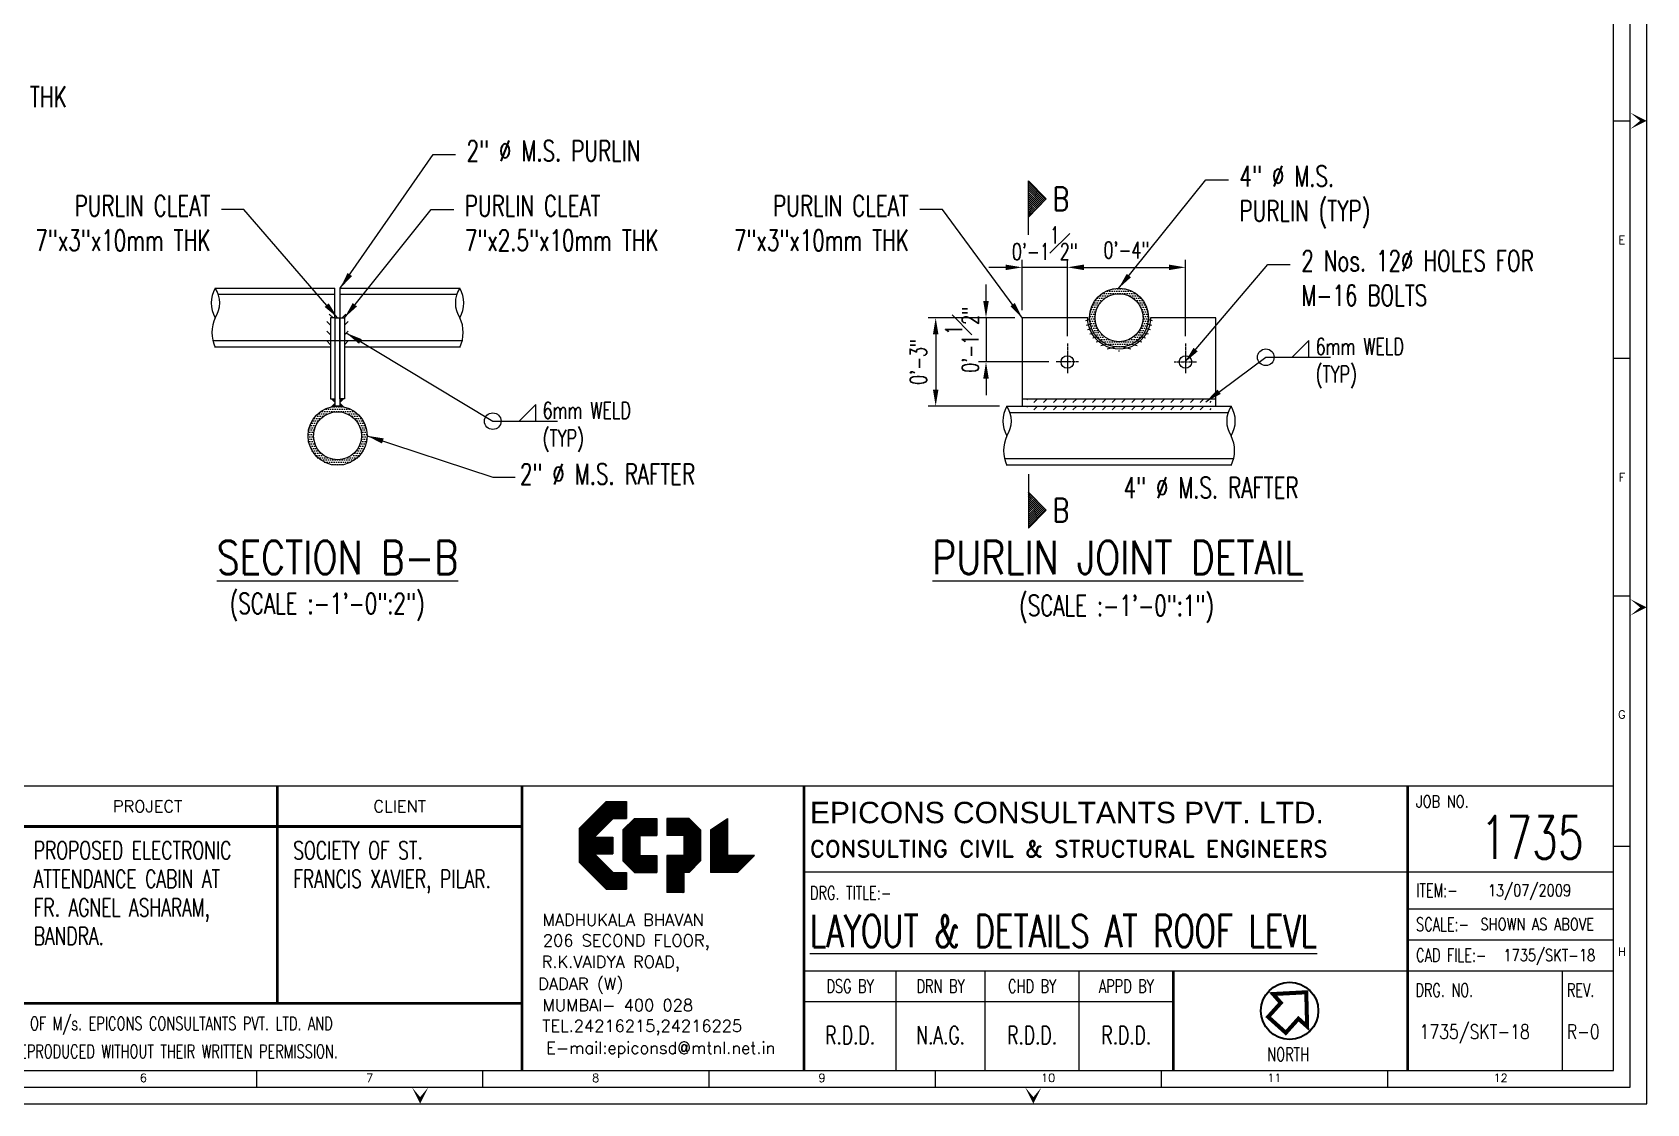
# Model space of a CAD drawing. Header units: inches. Extents: x 61991 to 161106, y 29687 to 64402.
# Drawn here: x 70246 to 71121, y 36032 to 36612 of the extents above; entities that cross this region are included whole.
import ezdxf
from ezdxf.enums import TextEntityAlignment as Align

# ---------------------------------------------------------------- set-up
doc = ezdxf.new("R2010")
doc.units = ezdxf.units.IN
doc.header["$MEASUREMENT"] = 0
doc.header["$PDMODE"] = 2
doc.linetypes.add('CENTER', pattern=[2, 1.25, -0.25, 0.25, -0.25])
doc.linetypes.add('HIDDEN', pattern=[0.375, 0.25, -0.125])
for name, color, linetype in [('5CONCYAN', 4, 'Continuous'), ('CENTER LINE', 8, 'CENTER'), ('LINE CUT', 8, 'Continuous'), ('NO. SECTION', 1, 'Continuous'), ('PNA', 8, 'Continuous'), ('STEEL BOLT', 3, 'Continuous'), ('STEEL PIPE', 2, 'Continuous'), ('STEEL PLATE GUSSET', 2, 'Continuous'), ('text', 4, 'Continuous'), ('TEXT (SHEET)', 4, 'Continuous'), ('TEXT MIDIUM', 2, 'Continuous'), ('TEXT NORMAL', 4, 'Continuous'), ('title', 6, 'Continuous'), ('txt', 4, 'Continuous'), ('weld', 8, 'Continuous')]:
    doc.layers.add(name, color=color, linetype=linetype)
doc.styles.add('ROMAND', font='ROMAND.shx', dxfattribs={"width": 0.8, "height": 225})
doc.styles.add('ROMANS', font='R.SHX', dxfattribs={"width": 0.7})
doc.styles.add('ROMANT', font='ARIAL.TTF')
doc.dimstyles.new('DIM12(8)', dxfattribs={"dimscale": 0, "dimtxt": 9, "dimasz": 9, "dimexe": 4, "dimexo": 4, "dimgap": 4, "dimtad": 1, "dimdec": 0, "dimlfac": 0.125, "dimzin": 1, "dimdsep": 46, "dimlunit": 4, "dimtxsty": 'ROMANS', "dimcen": 0, "dimclrd": 5, "dimclre": 5, "dimclrt": 4, "dimadec": 0, "dimazin": 0, "dimtfac": 1, "dimtdec": 0, "dimtix": 1, "dimtmove": 2, "dimatfit": 3, "dimfxl": 0, "dimfrac": 1, "dimtzin": 0, "dimarcsym": 0})
doc.dimstyles.new('DIM6(16)', dxfattribs={"dimscale": 0, "dimtxt": 9, "dimasz": 9, "dimexe": 4, "dimexo": 4, "dimgap": 4, "dimtad": 1, "dimdec": 4, "dimlfac": 0.0625, "dimzin": 1, "dimdsep": 46, "dimlunit": 4, "dimtxsty": 'ROMANS', "dimcen": 0, "dimclrd": 5, "dimclre": 5, "dimclrt": 4, "dimadec": 0, "dimazin": 0, "dimtfac": 1, "dimtdec": 4, "dimtix": 1, "dimtmove": 2, "dimatfit": 3, "dimfxl": 0, "dimfrac": 1, "dimtzin": 0, "dimarcsym": 0})
doc.dimstyles.new('DIM96', dxfattribs={"dimscale": 0, "dimtxt": 9, "dimasz": 9, "dimexe": 4, "dimexo": 4, "dimgap": 4, "dimtad": 1, "dimdec": 0, "dimzin": 1, "dimdsep": 46, "dimlunit": 4, "dimtxsty": 'ROMANS', "dimcen": 0, "dimclrd": 5, "dimclre": 5, "dimclrt": 4, "dimadec": 0, "dimazin": 0, "dimtfac": 1, "dimtdec": 0, "dimtix": 1, "dimtmove": 2, "dimatfit": 3, "dimfxl": 0, "dimfrac": 1, "dimtzin": 0, "dimlwd": -1, "dimlwe": -1, "dimarcsym": 0})

# ---------------------------------------------------------------- blocks, each defined once
blk = doc.blocks.new('*D276')
at = {"layer": 'Defpoints', "color": 0, "transparency": 16777216}
for p in [(70782.12, 36457.63), (70762.53, 36433.63), (70800.54, 36433.63)]:
    blk.add_point(p, dxfattribs=at)
at = {"layer": 'TEXT NORMAL', "color": 5, "lineweight": -2, "transparency": 16777216}
for p, q in [((70762.53, 36466.63), (70762.53, 36475.63)), ((70778.12, 36457.63), (70758.53, 36457.63)), ((70762.53, 36457.63), (70762.53, 36433.63)), ((70796.54, 36433.63), (70758.53, 36433.63)), ((70762.53, 36424.63), (70762.53, 36415.63))]:
    blk.add_line(p, q, dxfattribs=at)
at = {"layer": 'TEXT NORMAL', "color": 5, "transparency": 16777216}
for points in [[(70761.03, 36466.63), (70764.03, 36466.63), (70762.53, 36457.63)], [(70761.03, 36424.63), (70764.03, 36424.63), (70762.53, 36433.63)]]:
    blk.add_solid(points, dxfattribs=at)
at = {"layer": 'TEXT NORMAL', "color": 4, "transparency": 16777216, "insert": (70749.53, 36445.63), "char_height": 9, "attachment_point": 5, "rotation": 90, "style": 'ROMANS'}
blk.add_mtext('0\'-1{\\H1.000000x;\\S1#2;}"', dxfattribs=at)
blk = doc.blocks.new('*D277')
at = {"layer": 'Defpoints', "color": 0, "transparency": 16777216}
for p in [(70870.62, 36484.92), (70806.62, 36443.71), (70870.62, 36443.71)]:
    blk.add_point(p, dxfattribs=at)
at = {"layer": 'TEXT NORMAL', "color": 5, "lineweight": -2, "transparency": 16777216}
for p, q in [((70806.62, 36447.71), (70806.62, 36488.92)), ((70870.62, 36447.71), (70870.62, 36488.92)), ((70815.62, 36484.92), (70861.62, 36484.92))]:
    blk.add_line(p, q, dxfattribs=at)
at = {"layer": 'TEXT NORMAL', "color": 5, "transparency": 16777216}
for points in [[(70815.62, 36486.42), (70815.62, 36483.42), (70806.62, 36484.92)], [(70861.62, 36486.42), (70861.62, 36483.42), (70870.62, 36484.92)]]:
    blk.add_solid(points, dxfattribs=at)
at = {"layer": 'TEXT NORMAL', "color": 4, "transparency": 16777216, "insert": (70838.62, 36494.28), "char_height": 9, "attachment_point": 5, "style": 'ROMANS'}
blk.add_mtext('0\'-4"', dxfattribs=at)
blk = doc.blocks.new('*D273')
at = {"layer": 'Defpoints', "color": 0, "transparency": 16777216}
for p in [(70782.12, 36484.92), (70782.12, 36457.63), (70806.62, 36457.63)]:
    blk.add_point(p, dxfattribs=at)
at = {"layer": 'TEXT NORMAL', "color": 5, "lineweight": -2, "transparency": 16777216}
for p, q in [((70782.12, 36461.63), (70782.12, 36488.92)), ((70806.62, 36461.63), (70806.62, 36488.92)), ((70773.12, 36484.92), (70764.12, 36484.92)), ((70806.62, 36484.92), (70782.12, 36484.92)), ((70815.62, 36484.92), (70824.62, 36484.92))]:
    blk.add_line(p, q, dxfattribs=at)
at = {"layer": 'TEXT NORMAL', "color": 5, "transparency": 16777216}
for points in [[(70773.12, 36486.42), (70773.12, 36483.42), (70782.12, 36484.92)], [(70815.62, 36486.42), (70815.62, 36483.42), (70806.62, 36484.92)]]:
    blk.add_solid(points, dxfattribs=at)
at = {"layer": 'TEXT NORMAL', "color": 4, "transparency": 16777216, "insert": (70794.37, 36497.92), "char_height": 9, "attachment_point": 5, "style": 'ROMANS'}
blk.add_mtext('0\'-1{\\H1.000000x;\\S1#2;}"', dxfattribs=at)
blk = doc.blocks.new('*D274')
at = {"layer": 'Defpoints', "color": 0, "transparency": 16777216}
for p in [(70782.12, 36457.63), (70735.26, 36409.63), (70773.86, 36409.63)]:
    blk.add_point(p, dxfattribs=at)
at = {"layer": 'TEXT NORMAL', "color": 5, "lineweight": -2, "transparency": 16777216}
for p, q in [((70778.12, 36457.63), (70731.26, 36457.63)), ((70735.26, 36448.63), (70735.26, 36418.63)), ((70769.86, 36409.63), (70731.26, 36409.63))]:
    blk.add_line(p, q, dxfattribs=at)
at = {"layer": 'TEXT NORMAL', "color": 5, "transparency": 16777216}
for points in [[(70733.76, 36448.63), (70736.76, 36448.63), (70735.26, 36457.63)], [(70733.76, 36418.63), (70736.76, 36418.63), (70735.26, 36409.63)]]:
    blk.add_solid(points, dxfattribs=at)
at = {"layer": 'TEXT NORMAL', "color": 4, "transparency": 16777216, "insert": (70725.9, 36433.63), "char_height": 9, "attachment_point": 5, "rotation": 90, "style": 'ROMANS'}
blk.add_mtext('0\'-3"', dxfattribs=at)
blk = doc.blocks.new('FOLDER')
at = {"layer": 'PNA'}
for points in [[(-1250, 2500), (0, 0), (0, 1000)], [(1250, 2500), (0, 0), (0, 1000)]]:
    blk.add_solid(points, dxfattribs=at)
blk = doc.blocks.new('*X3')
at = {"color": 0}
for p, q in [((97993, 4849), (98484, 5340)), ((97993, 4867), (98466, 5340)), ((97993, 4885), (98448, 5340)), ((97993, 4902), (98431, 5340)), ((97993, 4920), (98413, 5340)), ((97993, 4938), (98395, 5340)), ((97993, 4955), (98378, 5340)), ((97993, 4973), (98360, 5340)), ((97993, 4991), (98342, 5340)), ((97993, 5008), (98325, 5340)), ((97993, 5026), (98307, 5340)), ((97993, 5044), (98289, 5340)), ((97993, 5061), (98272, 5340)), ((97993, 5079), (98254, 5340)), ((97993, 5097), (98236, 5340)), ((97993, 5114), (98219, 5340)), ((97993, 5132), (98201, 5340)), ((97993, 5150), (98183, 5340)), ((97993, 5167), (98166, 5340)), ((98251, 5090), (98493, 5332)), ((98269, 5090), (98493, 5314)), ((98287, 5090), (98493, 5296)), ((98305, 5090), (98493, 5279)), ((98643, 5093), (98890, 5340)), ((98643, 5110), (98873, 5340)), ((98643, 5128), (98855, 5340)), ((98643, 5146), (98837, 5340)), ((98643, 5163), (98820, 5340)), ((98643, 5181), (98802, 5340)), ((98643, 5199), (98784, 5340)), ((98643, 5216), (98767, 5340)), ((98643, 5234), (98749, 5340)), ((98643, 5252), (98731, 5340)), ((98643, 5269), (98714, 5340)), ((98643, 5287), (98696, 5340)), ((98643, 5305), (98678, 5340)), ((98643, 5322), (98661, 5340)), ((98658, 5090), (98908, 5340)), ((98676, 5090), (98926, 5340)), ((98693, 5090), (98943, 5340)), ((98711, 5090), (98961, 5340)), ((98729, 5090), (98976, 5337)), ((98746, 5090), (98984, 5328)), ((98764, 5090), (98993, 5319)), ((98782, 5090), (99002, 5310)), ((98799, 5090), (99011, 5302)), ((98817, 5090), (99020, 5293)), ((98835, 5090), (99029, 5284)), ((98853, 5090), (99037, 5275)), ((99293, 5089), (99543, 5339)), ((99293, 5071), (99543, 5321)), ((99293, 5106), (99492, 5306)), ((99293, 5053), (99543, 5303)), ((99293, 5036), (99543, 5286)), ((97993, 4832), (98243, 5082)), ((97993, 4814), (98243, 5064)), ((97993, 4796), (98243, 5046)), ((98322, 5090), (98493, 5261)), ((98340, 5090), (98493, 5243)), ((98358, 5090), (98493, 5225)), ((98375, 5090), (98493, 5208)), ((98393, 5090), (98493, 5190)), ((98411, 5090), (98493, 5172)), ((98428, 5090), (98493, 5155)), ((98446, 5090), (98493, 5137)), ((98464, 5090), (98493, 5119)), ((98481, 5090), (98493, 5102)), ((98870, 5090), (99046, 5266)), ((98888, 5090), (99055, 5257)), ((98893, 5077), (99064, 5249)), ((98893, 5060), (99073, 5240)), ((98893, 5042), (99082, 5231)), ((98893, 5024), (99090, 5222)), ((98893, 5007), (99099, 5213)), ((98893, 4989), (99108, 5204)), ((98893, 4971), (99117, 5196)), ((98893, 4954), (99126, 5187)), ((98893, 4936), (99135, 5178)), ((98893, 4918), (99143, 5168)), ((98893, 4901), (99143, 5151)), ((98893, 4883), (99143, 5133)), ((98893, 4865), (99143, 5115)), ((98893, 4848), (99143, 5098)), ((98893, 4830), (99143, 5080)), ((98893, 4812), (99143, 5062)), ((98893, 4795), (99143, 5045)), ((99293, 5124), (99437, 5268)), ((99293, 5018), (99543, 5268)), ((99293, 5000), (99543, 5250)), ((99293, 4982), (99543, 5232)), ((99293, 5142), (99381, 5230)), ((99293, 4965), (99543, 5215)), ((99293, 4947), (99543, 5197)), ((99293, 5159), (99326, 5192)), ((99293, 4929), (99543, 5179)), ((99293, 4912), (99543, 5162)), ((99293, 4894), (99543, 5144)), ((99293, 4876), (99543, 5126)), ((99293, 4859), (99543, 5109)), ((99293, 4841), (99543, 5091)), ((99293, 4823), (99543, 5073)), ((99293, 4806), (99543, 5056)), ((99293, 4788), (99543, 5038)), ((97993, 4779), (98243, 5029)), ((97993, 4761), (98243, 5011)), ((97993, 4743), (98243, 4993)), ((97993, 4725), (98243, 4975)), ((97994, 4709), (98243, 4958)), ((98003, 4700), (98243, 4940)), ((98012, 4692), (98243, 4922)), ((98021, 4683), (98243, 4905)), ((98030, 4674), (98243, 4887)), ((98038, 4665), (98243, 4869)), ((98047, 4656), (98243, 4852)), ((98056, 4647), (98243, 4834)), ((98065, 4639), (98243, 4816)), ((98074, 4630), (98243, 4799)), ((98083, 4621), (98252, 4790)), ((98092, 4612), (98270, 4790)), ((98100, 4603), (98287, 4790)), ((98109, 4594), (98305, 4790)), ((98118, 4585), (98323, 4790)), ((98127, 4577), (98340, 4790)), ((98136, 4568), (98358, 4790)), ((98145, 4559), (98376, 4790)), ((98153, 4550), (98393, 4790)), ((98162, 4541), (98411, 4790)), ((98179, 4540), (98429, 4790)), ((98196, 4540), (98446, 4790)), ((98214, 4540), (98464, 4790)), ((98232, 4540), (98482, 4790)), ((98643, 4527), (99143, 5027)), ((98643, 4509), (99143, 5009)), ((98643, 4492), (99143, 4992)), ((98643, 4474), (99143, 4974)), ((98643, 4456), (99143, 4956)), ((98643, 4439), (99143, 4939)), ((98643, 4421), (99143, 4921)), ((98643, 4403), (99143, 4903)), ((98643, 4386), (99143, 4886)), ((98643, 4368), (99143, 4868)), ((98643, 4350), (99143, 4850)), ((98643, 4332), (99143, 4832)), ((98643, 4315), (99143, 4815)), ((98643, 4297), (99143, 4797)), ((98643, 4545), (98888, 4790)), ((98643, 4562), (98871, 4790)), ((98643, 4580), (98853, 4790)), ((98643, 4598), (98835, 4790)), ((98643, 4615), (98818, 4790)), ((98643, 4633), (98800, 4790)), ((98643, 4651), (98782, 4790)), ((98643, 4668), (98765, 4790)), ((98643, 4686), (98747, 4790)), ((98643, 4704), (98729, 4790)), ((98643, 4721), (98712, 4790)), ((98643, 4739), (98694, 4790)), ((98643, 4757), (98676, 4790)), ((98643, 4774), (98659, 4790)), ((99292, 4540), (99542, 4790)), ((99293, 4770), (99543, 5020)), ((99293, 4753), (99543, 5003)), ((99293, 4735), (99543, 4985)), ((99293, 4717), (99543, 4967)), ((99293, 4700), (99543, 4950)), ((99293, 4682), (99543, 4932)), ((99293, 4664), (99543, 4914)), ((99293, 4647), (99543, 4897)), ((99293, 4629), (99543, 4879)), ((99293, 4611), (99543, 4861)), ((99293, 4594), (99543, 4844)), ((99293, 4576), (99543, 4826)), ((99293, 4558), (99543, 4808)), ((99310, 4540), (99560, 4790)), ((99328, 4540), (99578, 4790)), ((99345, 4540), (99595, 4790)), ((99363, 4540), (99613, 4790)), ((99381, 4540), (99631, 4790)), ((99399, 4540), (99649, 4790)), ((99416, 4540), (99666, 4790)), ((99434, 4540), (99684, 4790)), ((99452, 4540), (99702, 4790)), ((99469, 4540), (99719, 4790)), ((99487, 4540), (99737, 4790)), ((99505, 4540), (99755, 4790)), ((99522, 4540), (99772, 4790)), ((99540, 4540), (99790, 4790)), ((99558, 4540), (99808, 4790)), ((99575, 4540), (99825, 4790)), ((99593, 4540), (99843, 4790)), ((99611, 4540), (99861, 4790)), ((99628, 4540), (99878, 4790)), ((99646, 4540), (99896, 4790)), ((99664, 4540), (99914, 4790)), ((99681, 4540), (99931, 4790)), ((98249, 4540), (98493, 4784)), ((98267, 4540), (98493, 4766)), ((98285, 4540), (98493, 4748)), ((98303, 4540), (98493, 4730)), ((98320, 4540), (98493, 4713)), ((98338, 4540), (98493, 4695)), ((98356, 4540), (98493, 4677)), ((98373, 4540), (98493, 4660)), ((98391, 4540), (98493, 4642)), ((98409, 4540), (98493, 4624)), ((98426, 4540), (98493, 4607)), ((98444, 4540), (98493, 4589)), ((98462, 4540), (98493, 4571)), ((98479, 4540), (98493, 4554)), ((98904, 4540), (99143, 4779)), ((98921, 4540), (99143, 4762)), ((98939, 4540), (99143, 4744)), ((98957, 4540), (99143, 4726)), ((98643, 4279), (98893, 4529)), ((98643, 4262), (98893, 4512)), ((98643, 4244), (98893, 4494)), ((98657, 4240), (98893, 4476)), ((98674, 4240), (98893, 4459)), ((98692, 4240), (98893, 4441)), ((98710, 4240), (98893, 4423)), ((98727, 4240), (98893, 4406)), ((98745, 4240), (98893, 4388)), ((98763, 4240), (98893, 4370)), ((98780, 4240), (98893, 4353)), ((98798, 4240), (98893, 4335)), ((98816, 4240), (98893, 4317)), ((98833, 4240), (98893, 4300)), ((98851, 4240), (98893, 4282)), ((98869, 4240), (98893, 4264)), ((98886, 4240), (98893, 4247))]:
    blk.add_line(p, q, dxfattribs=at)
blk = doc.blocks.new('*X2')
at = {"color": 0}
for p, q in [((97343, 4906), (98027, 5590)), ((97343, 4924), (98009, 5590)), ((97343, 4942), (97991, 5590)), ((97343, 4959), (97974, 5590)), ((97343, 4977), (97956, 5590)), ((97343, 4995), (97938, 5590)), ((97343, 5012), (97921, 5590)), ((97343, 5030), (97903, 5590)), ((97343, 5048), (97885, 5590)), ((97343, 5065), (97868, 5590)), ((97343, 5083), (97850, 5590)), ((97343, 5101), (97832, 5590)), ((97343, 5118), (97815, 5590)), ((97343, 5136), (97797, 5590)), ((97343, 5154), (97779, 5590)), ((97343, 5171), (97762, 5590)), ((97343, 5189), (97744, 5590)), ((97343, 4889), (98043, 5589)), ((97343, 4871), (98043, 5571)), ((97343, 4853), (98043, 5553)), ((97847, 5340), (98043, 5536)), ((97865, 5340), (98043, 5518)), ((97883, 5340), (98043, 5500)), ((97900, 5340), (98043, 5483)), ((97918, 5340), (98043, 5465)), ((97936, 5340), (98043, 5447)), ((97953, 5340), (98043, 5430)), ((97971, 5340), (98043, 5412)), ((97989, 5340), (98043, 5394)), ((98007, 5340), (98043, 5377)), ((98024, 5340), (98043, 5359)), ((98042, 5340), (98043, 5341)), ((97343, 4694), (97714, 5065)), ((97343, 4712), (97696, 5065)), ((97343, 4730), (97678, 5065)), ((97343, 4747), (97661, 5065)), ((97343, 4765), (97643, 5065)), ((97343, 4783), (97625, 5065)), ((97343, 4800), (97608, 5065)), ((97343, 4818), (97590, 5065)), ((97343, 4836), (97572, 5065)), ((97350, 4683), (97732, 5065)), ((97359, 4674), (97749, 5065)), ((97367, 4666), (97767, 5065)), ((97376, 4657), (97785, 5065)), ((97385, 4648), (97802, 5065)), ((97394, 4639), (97820, 5065)), ((97588, 4815), (97838, 5065)), ((97605, 4815), (97843, 5053)), ((97623, 4815), (97843, 5035)), ((97403, 4630), (97579, 4807)), ((97412, 4621), (97588, 4798)), ((97641, 4815), (97843, 5017)), ((97658, 4815), (97843, 5000)), ((97676, 4815), (97843, 4982)), ((97694, 4815), (97843, 4964)), ((97711, 4815), (97843, 4947)), ((97729, 4815), (97843, 4929)), ((97747, 4815), (97843, 4911)), ((97764, 4815), (97843, 4894)), ((97782, 4815), (97843, 4876)), ((97800, 4815), (97843, 4858)), ((97817, 4815), (97843, 4841)), ((97835, 4815), (97843, 4823)), ((97420, 4613), (97597, 4789)), ((97429, 4604), (97606, 4781)), ((97438, 4595), (97615, 4772)), ((97447, 4586), (97624, 4763)), ((97456, 4577), (97633, 4754)), ((97465, 4568), (97641, 4745)), ((97473, 4560), (97650, 4736)), ((97482, 4551), (97659, 4728)), ((97491, 4542), (97668, 4719)), ((97500, 4533), (97677, 4710)), ((97509, 4524), (97686, 4701)), ((97518, 4515), (97694, 4692)), ((97526, 4507), (97703, 4683)), ((97535, 4498), (97712, 4674)), ((97544, 4489), (97721, 4666)), ((97553, 4480), (97730, 4657)), ((97562, 4471), (97739, 4648)), ((97571, 4462), (97747, 4639)), ((97579, 4454), (97756, 4630)), ((97588, 4445), (97765, 4621)), ((97597, 4436), (97774, 4613)), ((97606, 4427), (97783, 4604)), ((97615, 4418), (97792, 4595)), ((97624, 4409), (97800, 4586)), ((97633, 4400), (97809, 4577)), ((97641, 4392), (97818, 4568)), ((97650, 4383), (97827, 4560)), ((97659, 4374), (97836, 4551)), ((97668, 4365), (97845, 4542)), ((97677, 4356), (97861, 4540)), ((97686, 4347), (97878, 4540)), ((97694, 4339), (97896, 4540)), ((97703, 4330), (97914, 4540)), ((97712, 4321), (97931, 4540)), ((97721, 4312), (97949, 4540)), ((97730, 4303), (97967, 4540)), ((97739, 4294), (97984, 4540)), ((97752, 4290), (98002, 4540)), ((97770, 4290), (98020, 4540)), ((97787, 4290), (98037, 4540)), ((97805, 4290), (98043, 4528)), ((97823, 4290), (98043, 4510)), ((97840, 4290), (98043, 4493)), ((97858, 4290), (98043, 4475)), ((97876, 4290), (98043, 4457)), ((97893, 4290), (98043, 4440)), ((97911, 4290), (98043, 4422)), ((97929, 4290), (98043, 4404)), ((97946, 4290), (98043, 4387)), ((97964, 4290), (98043, 4369)), ((97982, 4290), (98043, 4351)), ((97999, 4290), (98043, 4334)), ((98017, 4290), (98043, 4316)), ((98035, 4290), (98043, 4298))]:
    blk.add_line(p, q, dxfattribs=at)
blk = doc.blocks.new('A$C7F8D7C2E')
at = {"layer": '5CONCYAN'}
for p, q in [((0, 13.45), (5.66, 19.11)), ((5.66, 19.11), (9.91, 19.11)), ((9.91, 19.11), (9.91, 15.57)), ((3.24, 11.68), (7.13, 15.57)), ((7.13, 15.57), (9.91, 15.57)), ((9.2, 13.16), (11.62, 15.57)), ((11.62, 15.57), (16.28, 15.57)), ((16.28, 15.57), (16.28, 12.03)), ((23.07, 15.57), (18.41, 15.57)), ((18.41, 15.57), (18.41, 12.03)), ((25.48, 13.16), (23.07, 15.57)), ((27.61, 13.16), (31.15, 15.57)), ((31.15, 15.57), (31.15, 7.79)), ((0, 13.45), (0, 6.37)), ((3.24, 11.68), (7.08, 11.68)), ((7.08, 11.68), (7.08, 8.14)), ((9.2, 13.16), (9.2, 6.66)), ((12.74, 12.03), (16.28, 12.03)), ((12.74, 12.03), (12.74, 7.79)), ((21.95, 12.03), (18.41, 12.03)), ((21.95, 12.03), (21.95, 7.79)), ((25.48, 13.16), (25.48, 6.66)), ((27.61, 13.16), (27.61, 4.25)), ((3.24, 8.14), (7.08, 8.14)), ((3.24, 8.14), (7.13, 4.25)), ((12.74, 7.79), (16.28, 7.79)), ((16.28, 7.79), (16.28, 4.25)), ((21.95, 7.79), (18.41, 7.79)), ((18.41, 7.79), (18.41, 0)), ((36.81, 7.79), (31.15, 7.79)), ((36.81, 7.79), (33.27, 4.25)), ((0, 6.37), (5.66, 0.71)), ((7.13, 4.25), (9.91, 4.25)), ((9.2, 6.66), (11.62, 4.25)), ((9.91, 4.25), (9.91, 0.71)), ((11.62, 4.25), (16.28, 4.25)), ((21.95, 4.25), (21.95, 0)), ((23.07, 4.25), (21.95, 4.25)), ((25.48, 6.66), (23.07, 4.25)), ((33.27, 4.25), (27.61, 4.25)), ((5.66, 0.71), (9.91, 0.71)), ((21.95, 0), (18.41, 0))]:
    blk.add_line(p, q, dxfattribs=at)
at = {"layer": 'text', "xscale": 0.01415824915824916, "yscale": 0.01415824915824916, "zscale": 0.01415824915824916}
for name in ['*X2', '*X3']:
    blk.add_blockref(name, (-1378.2, -60.03), dxfattribs=at)
blk = doc.blocks.new('A$C015200A1')
at = {"layer": 'text', "color": 4, "style": 'ROMANS'}
for s, p in [('MADHUKALA BHAVAN', (21.25, -4.8)), ('206 SECOND FLOOR,', (21.9, -9.52)), ('R.K.VAIDYA ROAD,', (18.64, -14)), ('DADAR (W)', (12.33, -18.42)), ('MUMBAI- 400 028', (20.12, -22.73)), ('TEL.24216215,24216225', (25.23, -27.45)), ('E-mail:epiconsd@mtnl.net.in ', (29.98, -32.05))]:
    blk.add_text(s, height=2.5, dxfattribs=at).set_placement(p, align=Align.MIDDLE)
blk = doc.blocks.new('A3')
at = {"color": 1}
for p, q in [((38471, 4446), (926, 4446)), ((27136, 3246), (38471, 3246)), ((27136, 1863), (38471, 1863)), ((27136, 1430), (32307, 1430))]:
    blk.add_line(p, q, dxfattribs=at)
at = {"color": 5, "linetype": 'ByBlock', "lineweight": -2}
for p, q in [((35585, 2730), (38471, 2730)), ((35585, 2296), (38471, 2296)), ((28425, 463), (28425, 1863)), ((29669, 463), (29669, 1863)), ((30988, 463), (30988, 1863)), ((37749, 1863), (37749, 463))]:
    blk.add_line(p, q, dxfattribs=at)
at = {"flags": 128}
blk.add_lwpolyline([(0, 0), (38934, 0), (38934, 27529), (0, 27529)], close=True, dxfattribs=at)
at = {"color": 1, "const_width": 37.8}
for points in [[(19759, 1407), (19759, 4446)], [(23186, 463), (23186, 4446)], [(27136, 463), (27136, 4446)], [(35585, 463), (35585, 4446)], [(12636, 3882), (23186, 3882)], [(32307, 463), (32307, 1863)], [(12636, 1407), (23186, 1407)]]:
    blk.add_lwpolyline(points, dxfattribs=at)
at = {"layer": 'PNA'}
for p, q in [((38471, 13765), (38703, 13765)), ((38471, 10443), (38703, 10443)), ((38471, 7113), (38703, 7113)), ((38471, 3606), (38703, 3606)), ((19467, 463), (19467, 231)), ((22634, 463), (22634, 231)), ((25802, 463), (25802, 231)), ((28969, 463), (28969, 231)), ((32136, 463), (32136, 231)), ((35304, 463), (35304, 231))]:
    blk.add_line(p, q, dxfattribs=at)
at = {"layer": 'PNA', "color": 1}
for points in [[(463, 231), (38703, 231), (38703, 27283), (463, 27283)], [(926, 463), (38471, 463), (38471, 27051), (926, 27051)]]:
    blk.add_lwpolyline(points, close=True, dxfattribs=at)
at = {"layer": 'PNA', "xscale": 0.092589912150288, "yscale": 0.092589912150288, "zscale": 0.0925899121410209, "rotation": 90}
for p in [(38934, 13765), (38934, 6951)]:
    blk.add_blockref('FOLDER', p, dxfattribs=at)
at = {"layer": 'PNA', "xscale": 0.09258991235401481, "yscale": 0.092589912150288, "zscale": 0.0925899121410209}
for p in [(21759, 0), (30346, 0)]:
    blk.add_blockref('FOLDER', p, dxfattribs=at)
at = {"layer": 'TEXT (SHEET)', "xscale": 66.66666660021292, "yscale": 66.66666660021292, "zscale": 66.66666660021292}
blk.add_blockref('A$C7F8D7C2E', (23986, 2956), dxfattribs=at)
at = {"layer": 'TEXT (SHEET)', "linetype": 'ByBlock', "lineweight": -2, "xscale": 66.66666660021292, "yscale": 66.66666660021292, "zscale": 66.66666660021292}
blk.add_blockref('A$C015200A1', (23186, 2894), dxfattribs=at)
at = {"layer": 'PNA', "style": 'ROMANS'}
for s, height, p in [('E', 116, (38587, 12095)), ('F', 116, (38587, 8773)), ('G', 116, (38587, 5451)), ('H', 116, (38587, 2130)), ('6', 116, (17884, 362)), ('7', 116, (21051, 362)), ('8', 116, (24218, 362)), ('9', 116, (27386, 362)), ('10', 115.7, (30553, 362)), ('11', 115.7, (33720, 362)), ('12', 115.7, (36888, 362))]:
    blk.add_text(s, height=height, dxfattribs=at).set_placement(p, align=Align.MIDDLE)
at = {"layer": 'TEXT (SHEET)', "style": 'ROMANS'}
for s, height, width, p in [('JOB NO.', 166.7, 0.8, (35705, 4232)), ('DRG. TITLE:-', 188.78, 0.7, (27218, 2952)), ('ITEM:-', 188.8, 0.7, (35705, 2988)), ('SCALE:-', 188.8, 0.7, (35705, 2513)), ('CAD FILE:-', 188.8, 0.7, (35705, 2080)), ('DRG. NO. ', 188.8, 0.7, (35695, 1591)), ('REV.', 188.8, 0.7, (37816, 1591))]:
    blk.add_text(s, height=height, dxfattribs=dict(at, width=width)).set_placement(p, align=Align.MIDDLE_LEFT)
at = {"layer": 'TEXT (SHEET)', "color": 2, "style": 'ROMANS'}
for s, p in [('PROJECT', (17942, 4164)), ('CLIENT', (21472, 4164))]:
    blk.add_text(s, height=166.7, dxfattribs=at).set_placement(p, align=Align.MIDDLE_CENTER)
at = {"layer": 'TEXT (SHEET)', "style": 'ROMAND'}
blk.add_text('CONSULTING CIVIL & STRUCTURAL ENGINEERS', height=233.33, dxfattribs=at).set_placement((27218, 3570), align=Align.MIDDLE_LEFT)
at = {"layer": 'TEXT (SHEET)', "style": 'ROMANS', "width": 0.7}
for s, p in [('DSG BY', (27780, 1646)), ('DRN BY', (29047, 1646)), ('CHD BY', (30329, 1646)), ('APPD BY', (31648, 1646)), ('NORTH', (33913, 691))]:
    blk.add_text(s, height=188.8, dxfattribs=at).set_placement(p, align=Align.MIDDLE_CENTER)
for s, p in [('THIS DRAWING IS THE SOLE PROPERTY OF M/s. EPICONS CONSULTANTS PVT. LTD. AND', (12791, 1029)), ('SAME SHALL NOT BE COPIED/USED REPRODUCED WITHOUT THEIR WRITTEN PERMISSION.', (12791, 638))]:
    blk.add_text(s, height=188.78, dxfattribs=at).set_placement(p)
at = {"layer": 'title', "color": 1, "style": 'ROMANT'}
blk.add_text('EPICONS CONSULTANTS PVT. LTD.', height=300, dxfattribs=at).set_placement((27218, 4078), align=Align.MIDDLE_LEFT)

msp = doc.modelspace()

# ---------------------------------------------------------------- hatches: boundary and pattern name
at = {"layer": 'NO. SECTION'}
h = msp.add_hatch(dxfattribs=at)
h.set_pattern_fill('ANSI31', color=256, scale=6.206651, angle=-90, style=0)
h.set_pattern_definition([(315, (70719.28855, 39207.4765), (0.5485956, 0.5485956), [])])
h.paths.add_polyline_path([(70795.10842, 36521.97947), (70785.49176, 36531.76663), (70785.49176, 36512.19232)])
h = msp.add_hatch(dxfattribs=at)
h.set_pattern_fill('ANSI31', color=256, scale=6.206651, angle=-90, style=0)
h.set_pattern_definition([(45, (70719.28855, 33667.8745), (0.5485956, -0.5485956), [])])
h.paths.add_polyline_path([(70795.10842, 36353.37158), (70785.49176, 36343.58443), (70785.49176, 36363.15873)])
at = {"layer": 'STEEL PIPE'}
h = msp.add_hatch(dxfattribs=at)
h.set_pattern_fill('DOTS', color=8, scale=20, style=0)
h.set_pattern_definition([(0, (398.3737, -30.478), (0.625, 1.25), [0, -1.25])])
h.paths.add_polyline_path([(70818.6196, 36457.6301, 1), (70850.6196, 36457.6301, 1)])
h.paths.add_polyline_path([(70847.6196, 36457.6301, -1), (70821.6196, 36457.6301, -1)], flags=16)
h = msp.add_hatch(dxfattribs=at)
h.set_pattern_fill('DOTS', color=8, scale=20, style=0)
h.set_pattern_definition([(0, (-25.1077, -94.478), (0.625, 1.25), [0, -1.25])])
h.paths.add_polyline_path([(70395.1382, 36393.6301, 1), (70427.1382, 36393.6301, 1)])
h.paths.add_polyline_path([(70424.1382, 36393.6301, -1), (70398.1382, 36393.6301, -1)], flags=16)
at = {"layer": 'weld'}
h = msp.add_hatch(dxfattribs=at)
h.set_pattern_fill('ANSI31', color=256, scale=30, style=0)
h.set_pattern_definition([(135, (140332.555, 98.337), (2.65165043, 2.65165043), [])])
h.paths.add_polyline_path([(70405.3882, 36445.1301), (70407.3882, 36445.1301), (70407.3882, 36441.6301), (70405.3882, 36441.6301)])
h.paths.add_polyline_path([(70405.3882, 36459.6301), (70411.1382, 36459.6301), (70411.1382, 36457.6301), (70409.8882, 36457.6301), (70407.3882, 36457.6301), (70407.3882, 36445.1301), (70405.3882, 36445.1301)])
h = msp.add_hatch(dxfattribs=at)
h.set_pattern_fill('ANSI31', color=256, scale=30, style=0)
h.set_pattern_definition([(45, (489.7214, 98.337), (-2.65165043, 2.65165043), [])])
h.paths.add_polyline_path([(70416.8882, 36445.1301), (70414.8882, 36445.1301), (70414.8882, 36441.6301), (70416.8882, 36441.6301)])
h.paths.add_polyline_path([(70416.8882, 36459.6301), (70411.1382, 36459.6301), (70411.1382, 36457.6301), (70412.3882, 36457.6301), (70414.8882, 36457.6301), (70414.8882, 36445.1301), (70416.8882, 36445.1301)])
h = msp.add_hatch(dxfattribs=at)
h.set_pattern_fill('ANSI31', color=256, scale=20, style=0)
h.set_pattern_definition([(192.775, (70834.6196, 36457.63), (-0.5528, 2.43812), [])])
h.paths.add_polyline_path([(70817.6196, 36457.6301), (70818.6196, 36457.6301, 0.257570135), (70826.08766, 36444.09474, 0.141542404), (70834.6196, 36441.6301), (70834.6196, 36440.62928, -0.414227819)], flags=17)
h.paths.add_polyline_path([(70816.6196, 36457.6301), (70817.6196, 36457.6301, 0.414227819), (70834.6196, 36440.62928), (70834.6196, 36439.6301, -0.141542404), (70825.02116, 36442.40282, -0.257570135)])
h = msp.add_hatch(dxfattribs=at)
h.set_pattern_fill('ANSI31', color=256, scale=20, style=0)
h.set_pattern_definition([(347.225, (70834.6196, 36457.63), (0.5528, 2.43812), [])])
h.paths.add_polyline_path([(70851.6196, 36457.6301), (70850.6196, 36457.6301, -0.257570135), (70843.15154, 36444.09474, -0.141542404), (70834.6196, 36441.6301), (70834.6196, 36440.62928, 0.414227819)], flags=17)
h.paths.add_polyline_path([(70852.6196, 36457.6301), (70851.6196, 36457.6301, -0.414227819), (70834.6196, 36440.62928), (70834.6196, 36439.6301, 0.141542404), (70844.21803, 36442.40282, 0.257570135)])
for points in [[(70407.8882, 36413.6301), (70409.8882, 36413.6301), (70409.8882, 36411.6301)], [(70409.8882, 36411.29655), (70409.8882, 36409.6301), (70411.1382, 36409.6301, 0.051181722), (70407.8882, 36409.29655)], [(70412.3882, 36411.29655), (70412.3882, 36409.6301), (70411.1382, 36409.6301, -0.051181722), (70414.3882, 36409.29655)], [(70414.3882, 36413.6301), (70412.3882, 36413.6301), (70412.3882, 36411.6301)]]:
    msp.add_hatch(color=256, dxfattribs=at).paths.add_polyline_path(points)
h = msp.add_hatch(dxfattribs=at)
h.set_pattern_fill('ANSI31', color=256, scale=30, style=0)
h.set_pattern_definition([(45, (788.49, 82.337), (-2.65165043, 2.65165043), [])])
h.paths.add_polyline_path([(70884.6196, 36413.6301), (70784.6196, 36413.6301), (70784.6196, 36411.6301), (70884.6196, 36411.6301)])
h = msp.add_hatch(dxfattribs=at)
h.set_pattern_fill('ANSI31', color=256, scale=30, style=0)
h.set_pattern_definition([(45, (788.49, 78.337), (-2.65165043, 2.65165043), [])])
h.paths.add_polyline_path([(70884.6196, 36409.6301), (70784.6196, 36409.6301), (70784.6196, 36407.6301), (70884.6196, 36407.6301)])

# ---------------------------------------------------------------- linework, layer by layer
at = {"layer": 'CENTER LINE'}
for p, q in [((70806.6196, 36443.7051), (70806.6196, 36427.5551)), ((70870.6196, 36443.7051), (70870.6196, 36427.5551)), ((70812.6946, 36433.6301), (70800.5446, 36433.6301)), ((70864.5446, 36433.6301), (70876.6946, 36433.6301))]:
    msp.add_line(p, q, dxfattribs=at)
at = {"layer": 'LINE CUT'}
for centre, radius, start, end in [((70358.27932, 36465.6301), 15.60804, 149.16573243, 210.83426757), ((70332.894, 36465.6301), 14.40842, 326.27337938, 33.72662062), ((70489.38241, 36465.6301), 14.40842, 146.27337938, 213.72662062), ((70463.99709, 36465.6301), 15.60804, 329.16573243, 30.83426757), ((70361.68502, 36449.5906), 18.63139, 154.43701054, 205.56298946), ((70460.59139, 36449.5906), 18.63139, 334.43701054, 25.56298946), ((70787.26072, 36401.6301), 15.60804, 149.16573243, 210.83426757), ((70761.87539, 36401.6301), 14.40842, 326.27337938, 33.72662062), ((70907.3638, 36401.6301), 14.40842, 146.27337938, 213.72662062), ((70881.97848, 36401.6301), 15.60804, 329.16573243, 30.83426757), ((70790.66641, 36385.5906), 18.63139, 154.43701054, 205.56298946), ((70878.57279, 36385.5906), 18.63139, 334.43701054, 25.56298946)]:
    msp.add_arc(centre, radius, start, end, dxfattribs=at)
at = {"layer": 'NO. SECTION'}
for p, q in [((70785.49176, 36502.50374), (70785.49176, 36531.76663)), ((70785.49176, 36531.76663), (70795.10842, 36521.97947)), ((70785.49176, 36512.19232), (70795.10842, 36521.97947)), ((70785.49176, 36372.84731), (70785.49176, 36343.58443)), ((70785.49176, 36363.15873), (70795.10842, 36353.37158)), ((70785.49176, 36343.58443), (70795.10842, 36353.37158))]:
    msp.add_line(p, q, dxfattribs=at)
at = {"layer": 'STEEL BOLT'}
for centre in [(70806.6196, 36433.6301), (70870.6196, 36433.6301)]:
    msp.add_circle(centre, 3.375, dxfattribs=at)
at = {"layer": 'STEEL PIPE'}
for p, q in [((70409.6382, 36457.6301), (70409.6382, 36473.6301)), ((70412.6382, 36457.6301), (70412.6382, 36473.6301))]:
    msp.add_line(p, q, dxfattribs=at)
at = {"layer": 'STEEL PIPE', "color": 8, "linetype": 'HIDDEN'}
for p, q in [((70409.6382, 36470.1301), (70346.58168, 36470.1301)), ((70475.69473, 36470.1301), (70412.6382, 36470.1301)), ((70478.68096, 36445.1301), (70343.59544, 36445.1301)), ((70893.67613, 36406.1301), (70775.56307, 36406.1301)), ((70896.66236, 36381.1301), (70772.57684, 36381.1301))]:
    msp.add_line(p, q, dxfattribs=at)
at = {"layer": 'STEEL PIPE'}
for points in [[(70344.87743, 36473.6301), (70409.6382, 36473.6301)], [(70412.6382, 36473.6301), (70477.39898, 36473.6301)], [(70407.3882, 36441.6301), (70344.87743, 36441.6301)], [(70477.39898, 36441.6301), (70414.8882, 36441.6301)], [(70773.85882, 36409.6301), (70895.38038, 36409.6301)], [(70895.38038, 36377.6301), (70773.85882, 36377.6301)]]:
    msp.add_lwpolyline(points, dxfattribs=at)
for centre in [(70834.6196, 36457.6301), (70411.1382, 36393.6301)]:
    msp.add_circle(centre, 16, dxfattribs=at)
at = {"layer": 'STEEL PIPE', "color": 8}
for centre in [(70834.6196, 36457.6301), (70411.1382, 36393.6301)]:
    msp.add_circle(centre, 13, dxfattribs=at)
at = {"layer": 'STEEL PLATE GUSSET'}
for points in [[(70409.8882, 36457.6301), (70407.3882, 36457.6301), (70407.3882, 36413.6301), (70409.8882, 36413.6301)], [(70409.8882, 36457.6301), (70412.3882, 36457.6301), (70412.3882, 36409.6301), (70409.8882, 36409.6301)], [(70412.3882, 36457.6301), (70414.8882, 36457.6301), (70414.8882, 36413.6301), (70412.3882, 36413.6301)]]:
    msp.add_lwpolyline(points, close=True, dxfattribs=at)
msp.add_lwpolyline([(70851.6196, 36457.6301, -1.000048677), (70817.6196, 36457.6301), (70782.1196, 36457.6301), (70782.1196, 36409.6301), (70834.6196, 36409.6301), (70887.1196, 36409.6301), (70887.1196, 36457.6301)], format="xyb", close=True, dxfattribs=at)
at = {"layer": 'STEEL PLATE GUSSET', "color": 5}
msp.add_lwpolyline([(70782.1196, 36413.6301), (70887.1196, 36413.6301)], dxfattribs=at)
at = {"layer": 'TEXT NORMAL'}
for points in [[(70937.45325, 36436.1834), (70937.45325, 36445.1834), (70928.45325, 36436.1834)], [(70518.5654, 36401.57122), (70518.5654, 36410.57122), (70509.5654, 36401.57122)]]:
    msp.add_lwpolyline(points, dxfattribs=at)
for centre in [(70914.13647, 36436.1834), (70495.24862, 36401.57122)]:
    msp.add_circle(centre, 4.5, dxfattribs=at)
at = {"layer": 'title', "color": 1, "const_width": 2.17459}
msp.add_lwpolyline([(70936.06258, 36092.04579), (70918.06848, 36091.08603), (70922.26363, 36086.3186), (70915.40813, 36078.69059), (70924.9802, 36070.08791), (70931.8357, 36077.71592), (70936.52659, 36073.50009)], close=True, dxfattribs=at)
at = {"layer": 'title', "lineweight": 35}
msp.add_circle((70927.04966, 36082.01726), 15.536, dxfattribs=at)
at = {"layer": 'weld'}
for p, q in [((70409.8882, 36411.6301), (70407.8882, 36413.6301)), ((70409.8882, 36411.29655), (70407.8882, 36409.29655)), ((70412.3882, 36411.6301), (70414.3882, 36413.6301)), ((70412.3882, 36411.29655), (70414.3882, 36409.29655))]:
    msp.add_line(p, q, dxfattribs=at)

# ---------------------------------------------------------------- block references
at = {"xscale": 0.03869891517388169, "yscale": 0.03869891517388169, "zscale": 0.03869891517388169}
msp.add_blockref('A3', (69613.83868, 36031.64693), dxfattribs=at)

# ---------------------------------------------------------------- texts
at = {"layer": 'NO. SECTION', "style": 'ROMANS', "width": 0.8}
for p in [(70803.12859, 36522.0285), (70803.12859, 36353.32256)]:
    msp.add_text('B', height=12.59997, dxfattribs=at).set_placement(p, align=Align.MIDDLE)
at = {"layer": 'text', "color": 1, "style": 'ROMANS', "width": 0.7}
msp.add_text('1735', height=23.219349, dxfattribs=at).set_placement((71058.44797, 36175.94704), align=Align.MIDDLE_CENTER)
at = {"layer": 'text', "color": 2, "style": 'ROMANS', "width": 0.8}
for s, height, p in [('13/07/2009', 6.449819, (71034.45902, 36147.27734)), ('SHOWN AS ABOVE', 6.4498192, (71030.47061, 36128.89535)), ('1735/SKT-18', 6.4498192, (71042.90684, 36112.12582)), ('1735/SKT-18', 7.739783, (70997.47832, 36070.74321)), ('R-0', 7.739783, (71077.25967, 36070.74321))]:
    msp.add_text(s, height=height, dxfattribs=at).set_placement(p, align=Align.MIDDLE_LEFT)
at = {"layer": 'text', "color": 2, "style": 'ROMANS', "width": 0.7}
for s, p in [('R.D.D.', (70688.91373, 36068.75873)), ('N.A.G.', (70737.93735, 36068.75873)), ('R.D.D.', (70787.53231, 36068.75873)), ('R.D.D.', (70838.56885, 36068.75873))]:
    msp.add_text(s, height=9.674729, dxfattribs=at).set_placement(p, align=Align.MIDDLE_CENTER)
at = {"layer": 'TEXT MIDIUM', "style": 'ROMANS', "width": 0.7}
for s, height, p in [('PROPOSED ELECTRONIC ', 9.6747288, (70246.53328, 36168.98355)), ('SOCIETY OF ST. ', 9.6747288, (70387.12812, 36168.98355)), ('ATTENDANCE CABIN AT ', 9.6747288, (70246.53328, 36153.50399)), ('FRANCIS XAVIER, PILAR.', 9.6747288, (70387.12812, 36153.50399)), ('FR. AGNEL ASHARAM,', 9.6747288, (70246.53328, 36138.02442)), ('BANDRA.', 9.674729, (70246.53328, 36122.54485))]:
    msp.add_text(s, height=height, dxfattribs=at).set_placement(p, align=Align.MIDDLE_LEFT)
at = {"layer": 'TEXT NORMAL', "char_height": 9, "style": 'ROMANS'}
for s, insert, width, attachment_point in [('{\\H1.25x;BASE PLATE 9"x9"x8mm THK (TYP)}', (70176.23352, 36601.65819), 106.2182853, 1), ('{\\H1.25x;2" %%C M.S. PURLIN }', (70481.0279, 36553.66276), 137.3604044, 1), ('{\\H1.25x;4" %%C M.S. PURLIN (TYP)}', (70899.84839, 36539.9285), 87.2381508, 1), ('{\\H1.25x;PURLIN CLEAT 7"x3"x10mm THK}', (70342.19348, 36523.9295), 108.5485696, 3), ('{\\H1.25x;PURLIN CLEAT 7"x2.5"x10mm THK}', (70480.08293, 36523.9295), 119.1187398, 1), ('{\\H1.25x;PURLIN CLEAT 7"x3"x10mm THK}', (70720.71158, 36523.9295), 108.5485696, 3), ('{\\H1.25x;2 Nos. 12%%C HOLES FOR M-16 BOLTS}', (70933.39069, 36494.10083), 140.1867511, 1), ('{\\H1.25x;2" %%C M.S. RAFTER}', (70509.97931, 36378.52002), 119.5658516, 1), ('{\\H1.25x;4" %%C M.S. RAFTER}', (70837.01266, 36371.13393), 138.8375401, 1)]:
    msp.add_mtext(s, dxfattribs=dict(at, insert=insert, width=width, attachment_point=attachment_point))
at = {"layer": 'TEXT NORMAL', "char_height": 9, "attachment_point": 4, "style": 'ROMANS'}
for insert in [(70941.17051, 36433.01884), (70522.28266, 36398.40666)]:
    msp.add_mtext('6mm WELD \\P(TYP)', dxfattribs=dict(at, insert=insert))
at = {"layer": 'title', "style": 'ROMANS', "width": 0.8}
for s, p in [('%%USECTION B-B', (70411.1382, 36327.71087)), ('%%UPURLIN JOINT DETAIL', (70834.05741, 36327.71087))]:
    msp.add_text(s, height=18, dxfattribs=at).set_placement(p, align=Align.MIDDLE_CENTER)
at = {"layer": 'title', "style": 'ROMANS', "width": 0.7}
msp.add_text('%%ULAYOUT & DETAILS AT ROOF LEVL', height=17.4145118, dxfattribs=at).set_placement((70667.14104, 36125.2763), align=Align.MIDDLE_LEFT)
at = {"layer": 'txt', "char_height": 9, "attachment_point": 5, "style": 'ROMANS'}
for s, insert in [('{\\H1.25x;(SCALE :-1\'-0":2")}', (70405.45875, 36300.89928)), ('{\\H1.25x;(SCALE :-1\'-0":1")}', (70833.24136, 36299.73427))]:
    msp.add_mtext(s, dxfattribs=dict(at, insert=insert))

# ---------------------------------------------------------------- dimensions: what is measured, and where the dimension line sits
at = {"layer": 'TEXT NORMAL'}
for base, p1, p2, picture, middle in [((70782.119598742, 36484.9237813339), (70806.6195987419, 36457.6301031444), (70782.119598742, 36457.6301031444), '*D273', (70794.3695987419, 36497.9237813339)), ((70870.6196, 36484.92378), (70806.6196, 36443.7051), (70870.6196, 36443.7051), '*D277', (70838.6196, 36494.28092))]:
    dim = msp.add_linear_dim(base=base, p1=p1, p2=p2, dimstyle='DIM6(16)', override={"dimscale": 1}, dxfattribs=at)
    dim.commit()
    dim.dimension.update_dxf_attribs({"geometry": picture, "text_midpoint": middle})
for base, p2, picture, middle in [((70762.53498, 36433.6301), (70800.5446, 36433.6301), '*D276', (70749.53498, 36445.6301)), ((70735.25838, 36409.6301), (70773.85882, 36409.6301), '*D274', (70725.90124, 36433.6301))]:
    dim = msp.add_linear_dim(base=base, p1=(70782.1196, 36457.6301), p2=p2, angle=90, dimstyle='DIM6(16)', override={"dimscale": 1}, dxfattribs=at)
    dim.commit()
    dim.dimension.update_dxf_attribs({"geometry": picture, "text_midpoint": middle})

# ---------------------------------------------------------------- leaders
for points, dimstyle in [([(70415.80028, 36449.36881), (70495.24862, 36401.57122), (70530.38486, 36401.57122)], 'DIM96'), ([(70881.62886, 36412.12245), (70914.13647, 36436.1834), (70949.2727, 36436.1834)], 'DIM6(16)')]:
    msp.add_leader(points, dimstyle=dimstyle, override={"dimscale": 1})
for points, dimstyle, override in [([(70412.6382, 36473.6301), (70462.86137, 36546.08226), (70475.02662, 36546.08226)], 'DIM12(8)', {"dimscale": 1, "dimtad": 0}), ([(70834.29296, 36473.46017), (70881.68187, 36532.348), (70893.84711, 36532.348)], 'DIM6(16)', {"dimscale": 1}), ([(70411.1382, 36457.6301), (70360.36, 36516.349), (70348.19476, 36516.349)], 'DIM12(8)', {"dimscale": 1, "dimtad": 0}), ([(70414.8882, 36457.6301), (70461.9164, 36516.349), (70474.08165, 36516.349)], 'DIM12(8)', {"dimscale": 1, "dimtad": 0}), ([(70782.26702, 36457.46117), (70738.87811, 36516.349), (70726.71286, 36516.349)], 'DIM6(16)', {"dimscale": 1}), ([(70870.29296, 36433.46017), (70915.22416, 36486.47986), (70927.3894, 36486.47986)], 'DIM6(16)', {"dimscale": 1}), ([(70427.1382, 36393.6301), (70495.24862, 36371.19875), (70507.41387, 36371.19875)], 'DIM12(8)', {"dimscale": 1, "dimtad": 0})]:
    msp.add_leader(points, dimstyle=dimstyle, override=override, dxfattribs=at)

doc.saveas('drawing.dxf')
